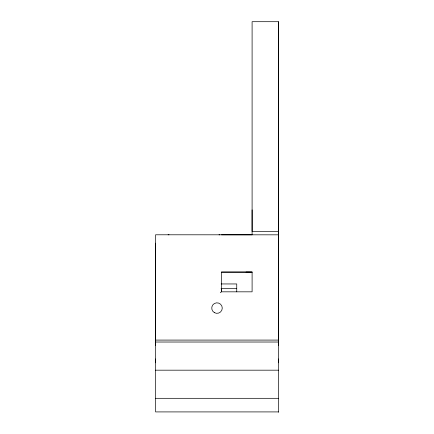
<?xml version="1.0" encoding="UTF-8"?>
<svg xmlns="http://www.w3.org/2000/svg" width="434" height="434" viewBox="0 0 434 434"><rect width="100%" height="100%" fill="white"/><g stroke="black" fill="none" stroke-linecap="round" stroke-linejoin="round"><path stroke-width="0.65" d="M221.389 289.223L221.389 291.827L220.288 292.635M252.1 209.872L252.1 231.436L278.427 231.436M278.427 412.3L278.427 21.7L252.1 21.7L252.1 234.827L221.443 234.81M221.389 272.107L252.1 272.107M278.427 234.827L155.573 234.789L155.573 411.915L278.427 411.915M221.161 283.95L236.747 283.955L236.747 291.827M221.052 288.431L236.573 288.431M155.573 342.025L278.427 342.025M155.573 370.18L278.427 370.18M168.115 234.783L169 234.783M219.007 234.794L219.892 234.799M246.067 272.08L251.66 272.118M278.427 21.705L278.427 340.088L155.573 340.088L155.573 243.148M278.427 340.343L278.427 345.48M278.427 358.956L278.427 362.797M278.427 398.7L278.427 398.314L155.573 398.314L155.573 398.7M155.573 340.343L155.573 345.48M155.573 358.956L155.573 362.797M252.1 272.08L221.389 272.08L221.389 291.827L252.1 291.827L252.1 272.08M214.369 312.643A5.268 5.268 0 0 0 222.268 308.08A5.268 5.268 0 0 0 214.369 303.523A5.268 5.268 0 0 0 214.369 312.643"/></g></svg>
